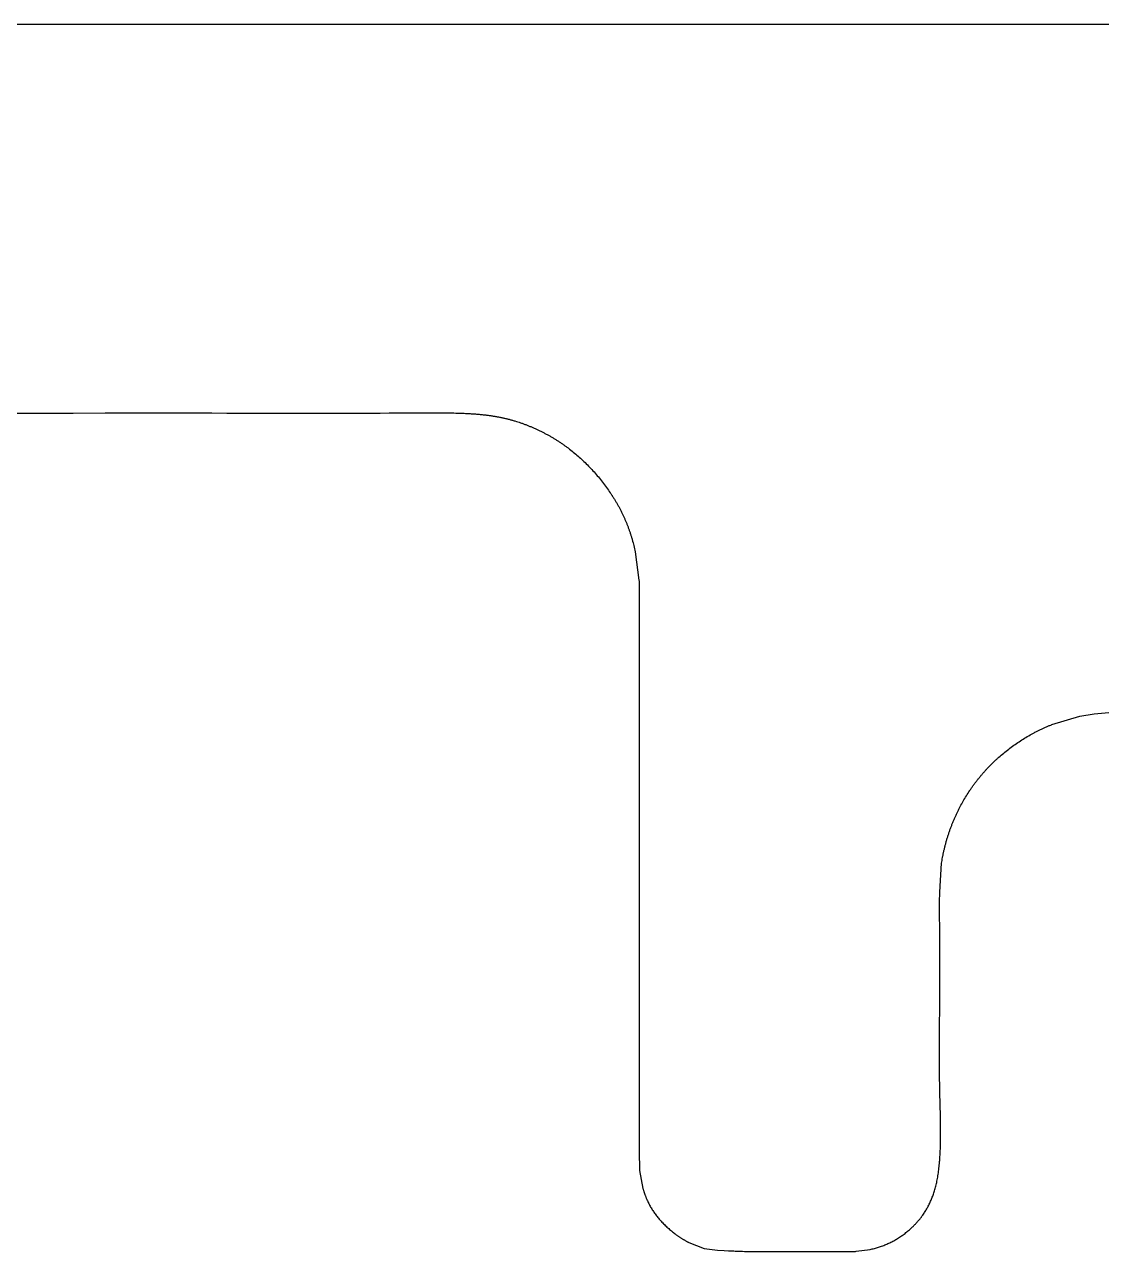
# Model space of a CAD drawing. Header units: millimetres. Extents: x -9 to 276, y -90 to 14.
# Drawn here: x 3.12 to 9.22, y -90.19 to -83.25 of the extents above; entities that cross this region are included whole.
import ezdxf

# ---------------------------------------------------------------- set-up
doc = ezdxf.new("R2010")
doc.units = ezdxf.units.MM
doc.layers.add('BLACK', color=7, linetype='CONTINUOUS')

msp = doc.modelspace()

# ---------------------------------------------------------------- linework, layer by layer
at = {"layer": 'BLACK', "linetype": 'Continuous'}
for p, q in [((10.03895, -83.25205), (-0.51105, -83.25205)), ((3.031533, -85.450097), (3.215276, -85.450079)), ((3.215276, -85.450079), (3.399195, -85.45)), ((3.399195, -85.45), (3.580333, -85.449859)), ((3.580333, -85.449859), (3.752685, -85.449725)), ((3.752685, -85.449725), (3.838799, -85.449678)), ((3.838799, -85.449678), (3.924839, -85.449658)), ((3.924839, -85.449658), (4.010781, -85.449671)), ((4.010781, -85.449671), (4.0966, -85.449727)), ((4.0966, -85.449727), (4.182272, -85.449834)), ((4.182272, -85.449834), (4.267771, -85.45)), ((4.267771, -85.45), (4.360062, -85.450248)), ((4.360062, -85.450248), (4.449482, -85.450527)), ((4.449482, -85.450527), (4.534383, -85.450792)), ((4.534383, -85.450792), (4.619374, -85.451025)), ((4.619374, -85.451025), (4.661933, -85.451121)), ((4.661933, -85.451121), (4.704549, -85.451196)), ((4.704549, -85.451196), (4.747233, -85.451248)), ((4.747233, -85.451248), (4.789997, -85.451272)), ((4.789997, -85.451272), (4.832852, -85.451265)), ((4.832852, -85.451265), (4.875809, -85.451222)), ((4.875809, -85.451222), (4.918881, -85.45114)), ((4.918881, -85.45114), (4.962078, -85.451014)), ((4.962078, -85.451014), (5.005412, -85.450841)), ((5.005412, -85.450841), (5.048894, -85.450617)), ((5.048894, -85.450617), (5.092535, -85.450338)), ((5.092535, -85.450338), (5.136348, -85.45)), ((5.136348, -85.45), (5.186474, -85.449548)), ((5.186474, -85.449548), (5.206101, -85.449362)), ((5.206101, -85.449362), (5.253059, -85.448923)), ((5.253059, -85.448923), (5.299741, -85.448534)), ((5.299741, -85.448534), (5.322917, -85.448374)), ((5.322917, -85.448374), (5.345952, -85.448245)), ((5.345952, -85.448245), (5.36882, -85.448152)), ((5.36882, -85.448152), (5.391498, -85.448103)), ((5.391498, -85.448103), (5.41396, -85.448103)), ((5.41396, -85.448103), (5.436183, -85.448158)), ((5.436183, -85.448158), (5.458142, -85.448275)), ((5.458142, -85.448275), (5.479813, -85.44846)), ((5.479813, -85.44846), (5.490533, -85.44858)), ((5.490533, -85.44858), (5.501172, -85.448719)), ((5.501172, -85.448719), (5.511726, -85.448878)), ((5.511726, -85.448878), (5.522193, -85.449058)), ((5.522193, -85.449058), (5.532569, -85.449259)), ((5.532569, -85.449259), (5.542853, -85.449483)), ((5.542853, -85.449483), (5.55304, -85.449729)), ((5.55304, -85.449729), (5.563127, -85.45)), ((5.563127, -85.45), (5.571651, -85.45025)), ((5.571651, -85.45025), (5.580103, -85.45052)), ((5.580103, -85.45052), (5.588007, -85.450792)), ((5.588007, -85.450792), (5.59585, -85.451083)), ((5.59585, -85.451083), (5.603256, -85.451379)), ((5.603256, -85.451379), (5.610608, -85.451693)), ((5.610608, -85.451693), (5.617602, -85.452012)), ((5.617602, -85.452012), (5.62455, -85.45235)), ((5.62455, -85.45235), (5.631196, -85.452694)), ((5.631196, -85.452694), (5.637802, -85.453056)), ((5.637802, -85.453056), (5.64415, -85.453424)), ((5.64415, -85.453424), (5.650462, -85.453811)), ((5.650462, -85.453811), (5.656552, -85.454205)), ((5.656552, -85.454205), (5.662609, -85.454617)), ((5.662609, -85.454617), (5.668472, -85.455036)), ((5.668472, -85.455036), (5.674306, -85.455473)), ((5.674306, -85.455473), (5.679969, -85.455918)), ((5.679969, -85.455918), (5.685605, -85.456381)), ((5.685605, -85.456381), (5.691089, -85.456853)), ((5.691089, -85.456853), (5.696551, -85.457342)), ((5.696551, -85.457342), (5.701875, -85.45784)), ((5.701875, -85.45784), (5.707179, -85.458356)), ((5.707179, -85.458356), (5.712361, -85.45888)), ((5.712361, -85.45888), (5.717524, -85.459423)), ((5.717524, -85.459423), (5.722577, -85.459975)), ((5.722577, -85.459975), (5.727613, -85.460545)), ((5.727613, -85.460545), (5.732549, -85.461125)), ((5.732549, -85.461125), (5.73747, -85.461723)), ((5.73747, -85.461723), (5.742301, -85.46233)), ((5.742301, -85.46233), (5.747119, -85.462956)), ((5.747119, -85.462956), (5.751854, -85.463592)), ((5.751854, -85.463592), (5.756578, -85.464246)), ((5.756578, -85.464246), (5.761226, -85.46491)), ((5.761226, -85.46491), (5.765865, -85.465594)), ((5.765865, -85.465594), (5.770435, -85.466287)), ((5.770435, -85.466287), (5.774996, -85.467)), ((5.774996, -85.467), (5.779495, -85.467723)), ((5.779495, -85.467723), (5.783985, -85.468466)), ((5.783985, -85.468466), (5.78842, -85.46922)), ((5.78842, -85.46922), (5.792847, -85.469992)), ((5.792847, -85.469992), (5.797223, -85.470777)), ((5.797223, -85.470777), (5.801593, -85.47158)), ((5.801593, -85.47158), (5.805917, -85.472396)), ((5.805917, -85.472396), (5.810235, -85.473231)), ((5.810235, -85.473231), (5.814511, -85.474079)), ((5.814511, -85.474079), (5.818783, -85.474946)), ((5.818783, -85.474946), (5.823017, -85.475826)), ((5.823017, -85.475826), (5.827247, -85.476725)), ((5.827247, -85.476725), (5.831444, -85.477639)), ((5.831444, -85.477639), (5.835637, -85.478572)), ((5.835637, -85.478572), (5.839801, -85.479518)), ((5.839801, -85.479518), (5.843962, -85.480486)), ((5.843962, -85.480486), (5.848096, -85.481467)), ((5.848096, -85.481467), (5.852229, -85.482469)), ((5.852229, -85.482469), (5.856338, -85.483485)), ((5.856338, -85.483485), (5.860447, -85.484523)), ((5.860447, -85.484523), (5.864534, -85.485575)), ((5.864534, -85.485575), (5.868623, -85.486649)), ((5.868623, -85.486649), (5.872693, -85.487738)), ((5.872693, -85.487738), (5.876764, -85.488849)), ((5.876764, -85.488849), (5.88082, -85.489976)), ((5.88082, -85.489976), (5.884878, -85.491125)), ((5.884878, -85.491125), (5.888923, -85.492291)), ((5.888923, -85.492291), (5.892971, -85.493478)), ((5.892971, -85.493478), (5.897874, -85.494945)), ((5.897874, -85.494945), (5.905946, -85.497427)), ((5.905946, -85.497427), (5.914038, -85.499998)), ((5.914038, -85.499998), (5.922147, -85.502659)), ((5.922147, -85.502659), (5.930269, -85.505409)), ((5.930269, -85.505409), (5.934335, -85.506817)), ((5.934335, -85.506817), (5.938403, -85.508247)), ((5.938403, -85.508247), (5.942473, -85.509699)), ((5.942473, -85.509699), (5.946544, -85.511173)), ((5.946544, -85.511173), (5.950617, -85.512669)), ((5.950617, -85.512669), (5.95469, -85.514186)), ((5.95469, -85.514186), (5.958765, -85.515725)), ((5.958765, -85.515725), (5.962839, -85.517285)), ((5.962839, -85.517285), (5.966913, -85.518866)), ((5.966913, -85.518866), (5.970987, -85.520469)), ((5.970987, -85.520469), (5.975059, -85.522093)), ((5.975059, -85.522093), (5.979131, -85.523738)), ((5.979131, -85.523738), (5.9832, -85.525404)), ((5.9832, -85.525404), (5.987268, -85.527091)), ((5.987268, -85.527091), (5.991333, -85.528798)), ((5.991333, -85.528798), (5.995396, -85.530527)), ((5.995396, -85.530527), (5.999455, -85.532275)), ((5.999455, -85.532275), (6.003512, -85.534044)), ((6.003512, -85.534044), (6.007563, -85.535833)), ((6.007563, -85.535833), (6.011613, -85.537642)), ((6.011613, -85.537642), (6.015656, -85.539471)), ((6.015656, -85.539471), (6.019696, -85.54132)), ((6.019696, -85.54132), (6.023729, -85.543188)), ((6.023729, -85.543188), (6.027758, -85.545077)), ((6.027758, -85.545077), (6.03178, -85.546984)), ((6.03178, -85.546984), (6.035798, -85.548911)), ((6.035798, -85.548911), (6.039807, -85.550857)), ((6.039807, -85.550857), (6.043811, -85.552822)), ((6.043811, -85.552822), (6.047806, -85.554805)), ((6.047806, -85.554805), (6.051797, -85.556809)), ((6.051797, -85.556809), (6.055776, -85.558829)), ((6.055776, -85.558829), (6.059751, -85.560869)), ((6.059751, -85.560869), (6.063714, -85.562926)), ((6.063714, -85.562926), (6.067672, -85.565002)), ((6.067672, -85.565002), (6.071617, -85.567095)), ((6.071617, -85.567095), (6.075557, -85.569207)), ((6.075557, -85.569207), (6.079483, -85.571335)), ((6.079483, -85.571335), (6.083403, -85.573483)), ((6.083403, -85.573483), (6.08731, -85.575645)), ((6.08731, -85.575645), (6.091209, -85.577827)), ((6.091209, -85.577827), (6.095094, -85.580024)), ((6.095094, -85.580024), (6.098973, -85.58224)), ((6.098973, -85.58224), (6.102835, -85.58447)), ((6.102835, -85.58447), (6.106691, -85.586719)), ((6.106691, -85.586719), (6.11053, -85.588982)), ((6.11053, -85.588982), (6.114362, -85.591263)), ((6.114362, -85.591263), (6.118177, -85.593558)), ((6.118177, -85.593558), (6.121984, -85.595872)), ((6.121984, -85.595872), (6.125774, -85.598198)), ((6.125774, -85.598198), (6.129555, -85.600543)), ((6.129555, -85.600543), (6.133318, -85.6029)), ((6.133318, -85.6029), (6.137073, -85.605276)), ((6.137073, -85.605276), (6.140808, -85.607663)), ((6.140808, -85.607663), (6.144535, -85.610068)), ((6.144535, -85.610068), (6.148243, -85.612485)), ((6.148243, -85.612485), (6.151941, -85.61492)), ((6.151941, -85.61492), (6.155619, -85.617365)), ((6.155619, -85.617365), (6.159288, -85.619828)), ((6.159288, -85.619828), (6.162936, -85.622302)), ((6.162936, -85.622302), (6.166575, -85.624793)), ((6.166575, -85.624793), (6.170192, -85.627295)), ((6.170192, -85.627295), (6.1738, -85.629813)), ((6.1738, -85.629813), (6.177386, -85.632341)), ((6.177386, -85.632341), (6.180962, -85.634887)), ((6.180962, -85.634887), (6.184515, -85.637441)), ((6.184515, -85.637441), (6.188058, -85.640012)), ((6.188058, -85.640012), (6.191579, -85.642592)), ((6.191579, -85.642592), (6.195089, -85.645189)), ((6.195089, -85.645189), (6.198576, -85.647794)), ((6.198576, -85.647794), (6.202052, -85.650415)), ((6.202052, -85.650415), (6.20763, -85.654676)), ((6.20763, -85.654676), (6.214468, -85.659989)), ((6.214468, -85.659989), (6.221288, -85.66539)), ((6.221288, -85.66539), (6.22809, -85.670878)), ((6.22809, -85.670878), (6.234873, -85.676454)), ((6.234873, -85.676454), (6.241635, -85.682115)), ((6.241635, -85.682115), (6.248374, -85.687862)), ((6.248374, -85.687862), (6.25509, -85.693693)), ((6.25509, -85.693693), (6.26178, -85.699608)), ((6.26178, -85.699608), (6.268444, -85.705606)), ((6.268444, -85.705606), (6.275079, -85.711686)), ((6.275079, -85.711686), (6.281684, -85.717848)), ((6.281684, -85.717848), (6.288259, -85.724088)), ((6.288259, -85.724088), (6.2948, -85.730408)), ((6.2948, -85.730408), (6.301306, -85.736805)), ((6.301306, -85.736805), (6.307776, -85.743279)), ((6.307776, -85.743279), (6.314208, -85.749827)), ((6.314208, -85.749827), (6.3206, -85.756448)), ((6.3206, -85.756448), (6.32695, -85.763142)), ((6.32695, -85.763142), (6.333257, -85.769906)), ((6.333257, -85.769906), (6.339519, -85.776738)), ((6.339519, -85.776738), (6.345735, -85.783638)), ((6.345735, -85.783638), (6.351901, -85.790603)), ((6.351901, -85.790603), (6.358017, -85.797631)), ((6.358017, -85.797631), (6.36408, -85.80472)), ((6.36408, -85.80472), (6.370089, -85.811869)), ((6.370089, -85.811869), (6.376042, -85.819075)), ((6.376042, -85.819075), (6.381937, -85.826336)), ((6.381937, -85.826336), (6.387772, -85.83365)), ((6.387772, -85.83365), (6.393545, -85.841014)), ((6.393545, -85.841014), (6.399254, -85.848427)), ((6.399254, -85.848427), (6.404898, -85.855886)), ((6.404898, -85.855886), (6.410475, -85.863388)), ((6.410475, -85.863388), (6.415982, -85.87093)), ((6.415982, -85.87093), (6.421419, -85.878511)), ((6.421419, -85.878511), (6.426782, -85.886128)), ((6.426782, -85.886128), (6.432071, -85.893777)), ((6.432071, -85.893777), (6.437284, -85.901456)), ((6.437284, -85.901456), (6.439862, -85.905307)), ((6.439862, -85.905307), (6.442419, -85.909163)), ((6.442419, -85.909163), (6.444957, -85.913026)), ((6.444957, -85.913026), (6.447474, -85.916894)), ((6.447474, -85.916894), (6.448229, -85.918061)), ((6.448229, -85.918061), (6.45072, -85.921937)), ((6.45072, -85.921937), (6.453191, -85.925817)), ((6.453191, -85.925817), (6.455626, -85.929679)), ((6.455626, -85.929679), (6.45804, -85.933546)), ((6.45804, -85.933546), (6.46042, -85.937396)), ((6.46042, -85.937396), (6.462779, -85.941251)), ((6.462779, -85.941251), (6.465105, -85.94509)), ((6.465105, -85.94509), (6.467412, -85.948935)), ((6.467412, -85.948935), (6.469686, -85.952766)), ((6.469686, -85.952766), (6.47194, -85.956602)), ((6.47194, -85.956602), (6.474163, -85.960425)), ((6.474163, -85.960425), (6.476367, -85.964254)), ((6.476367, -85.964254), (6.478541, -85.968071)), ((6.478541, -85.968071), (6.480695, -85.971895)), ((6.480695, -85.971895), (6.48282, -85.975708)), ((6.48282, -85.975708), (6.484926, -85.979527)), ((6.484926, -85.979527), (6.487003, -85.983337)), ((6.487003, -85.983337), (6.489062, -85.987154)), ((6.489062, -85.987154), (6.491093, -85.990963)), ((6.491093, -85.990963), (6.493105, -85.994778)), ((6.493105, -85.994778), (6.495091, -85.998587)), ((6.495091, -85.998587), (6.497058, -86.002402)), ((6.497058, -86.002402), (6.499, -86.006212)), ((6.499, -86.006212), (6.500922, -86.010029)), ((6.500922, -86.010029), (6.50282, -86.013841)), ((6.50282, -86.013841), (6.504699, -86.017662)), ((6.504699, -86.017662), (6.506554, -86.021478)), ((6.506554, -86.021478), (6.508391, -86.025302)), ((6.508391, -86.025302), (6.510204, -86.029123)), ((6.510204, -86.029123), (6.511999, -86.032953)), ((6.511999, -86.032953), (6.513771, -86.03678)), ((6.513771, -86.03678), (6.515524, -86.040617)), ((6.515524, -86.040617), (6.517255, -86.044452)), ((6.517255, -86.044452), (6.518969, -86.048297)), ((6.518969, -86.048297), (6.52066, -86.052141)), ((6.52066, -86.052141), (6.522334, -86.055995)), ((6.522334, -86.055995), (6.523986, -86.05985)), ((6.523986, -86.05985), (6.52562, -86.063714)), ((6.52562, -86.063714), (6.527233, -86.06758)), ((6.527233, -86.06758), (6.528829, -86.071456)), ((6.528829, -86.071456), (6.530405, -86.075335)), ((6.530405, -86.075335), (6.531962, -86.079224)), ((6.531962, -86.079224), (6.5335, -86.083117)), ((6.5335, -86.083117), (6.535021, -86.08702)), ((6.535021, -86.08702), (6.536521, -86.090928)), ((6.536521, -86.090928), (6.538005, -86.094847)), ((6.538005, -86.094847), (6.539469, -86.098771)), ((6.539469, -86.098771), (6.540916, -86.102706)), ((6.540916, -86.102706), (6.542344, -86.106648)), ((6.542344, -86.106648), (6.543754, -86.110602)), ((6.543754, -86.110602), (6.545147, -86.114563)), ((6.545147, -86.114563), (6.546521, -86.118535)), ((6.546521, -86.118535), (6.547878, -86.122516)), ((6.547878, -86.122516), (6.549218, -86.126509)), ((6.549218, -86.126509), (6.55054, -86.130511)), ((6.55054, -86.130511), (6.551844, -86.134525)), ((6.551844, -86.134525), (6.553131, -86.13855)), ((6.553131, -86.13855), (6.554401, -86.142587)), ((6.554401, -86.142587), (6.555654, -86.146636)), ((6.555654, -86.146636), (6.556889, -86.150697)), ((6.556889, -86.150697), (6.558107, -86.154771)), ((6.558107, -86.154771), (6.559309, -86.158857)), ((6.559309, -86.158857), (6.560493, -86.162957)), ((6.560493, -86.162957), (6.56166, -86.167071)), ((6.56166, -86.167071), (6.562811, -86.171198)), ((6.562811, -86.171198), (6.563945, -86.175339)), ((6.563945, -86.175339), (6.566162, -86.183666)), ((6.566162, -86.183666), (6.568312, -86.192054)), ((6.568312, -86.192054), (6.570396, -86.200505)), ((6.570396, -86.200505), (6.572414, -86.209021)), ((6.572414, -86.209021), (6.574365, -86.217607)), ((6.574365, -86.217607), (6.576251, -86.226264)), ((6.576251, -86.226264), (6.57807, -86.234995)), ((6.57807, -86.234995), (6.578202, -86.235642)), ((6.578202, -86.235642), (6.599957, -86.39543)), ((6.599957, -86.39543), (6.600164, -86.39884)), ((6.600164, -86.39884), (6.600343, -86.402126)), ((6.600343, -86.402126), (6.600488, -86.405167)), ((6.600488, -86.405167), (6.600611, -86.408173)), ((6.600611, -86.408173), (6.600799, -86.414228)), ((6.600799, -86.414228), (6.600928, -86.420939)), ((6.600928, -86.420939), (6.601008, -86.429297)), ((6.601008, -86.429297), (6.601051, -86.441649)), ((6.601051, -86.441649), (6.601062, -86.449471)), ((6.601062, -86.449471), (6.601074, -86.4578)), ((6.601074, -86.4578), (6.601173, -86.497444)), ((6.601173, -86.497444), (6.601261, -86.526436)), ((6.601261, -86.526436), (6.601447, -86.59089)), ((6.601447, -86.59089), (6.601541, -86.64467)), ((6.601558, -86.695756), (6.601512, -86.751447)), ((6.601541, -86.64467), (6.601558, -86.695756)), ((6.601493, -86.766928), (6.601446, -86.808034)), ((6.601512, -86.751447), (6.601493, -86.766928)), ((6.601446, -86.808034), (6.601414, -86.88116)), ((6.601414, -86.88116), (6.601435, -86.989779)), ((6.601435, -86.989779), (6.601446, -87.025178)), ((6.601446, -87.025178), (6.601468, -87.216447)), ((8.936669, -87.212622), (9.09421, -87.165321)), ((9.09421, -87.165321), (9.175247, -87.151665)), ((9.175247, -87.151665), (9.257793, -87.144671)), ((6.601468, -87.216447), (6.601454, -87.385359)), ((8.836375, -87.258706), (8.84037, -87.256607)), ((8.84037, -87.256607), (8.844371, -87.254528)), ((8.844371, -87.254528), (8.848377, -87.252468)), ((8.848377, -87.252468), (8.852388, -87.250428)), ((8.852388, -87.250428), (8.856404, -87.248408)), ((8.856404, -87.248408), (8.860425, -87.246408)), ((8.860425, -87.246408), (8.86445, -87.244429)), ((8.86445, -87.244429), (8.868478, -87.24247)), ((8.868478, -87.24247), (8.87251, -87.240531)), ((8.87251, -87.240531), (8.876546, -87.238613)), ((8.876546, -87.238613), (8.880584, -87.236716)), ((8.880584, -87.236716), (8.884626, -87.234839)), ((8.884626, -87.234839), (8.888668, -87.232984)), ((8.888668, -87.232984), (8.892715, -87.23115)), ((8.892715, -87.23115), (8.896761, -87.229337)), ((8.896761, -87.229337), (8.90081, -87.227544)), ((8.90081, -87.227544), (8.904859, -87.225774)), ((8.904859, -87.225774), (8.908911, -87.224025)), ((8.908911, -87.224025), (8.912961, -87.222297)), ((8.912961, -87.222297), (8.917013, -87.220591)), ((8.917013, -87.220591), (8.921063, -87.218907)), ((8.921063, -87.218907), (8.925115, -87.217245)), ((8.925115, -87.217245), (8.929164, -87.215605)), ((8.929164, -87.215605), (8.933214, -87.213986)), ((8.933214, -87.213986), (8.936669, -87.212622)), ((8.720597, -87.330024), (8.727998, -87.324811)), ((8.727998, -87.324811), (8.735452, -87.319657)), ((8.735452, -87.319657), (8.742959, -87.314565)), ((8.742959, -87.314565), (8.750517, -87.309535)), ((8.750517, -87.309535), (8.758122, -87.304568)), ((8.758122, -87.304568), (8.765774, -87.299667)), ((8.765774, -87.299667), (8.77347, -87.294833)), ((8.77347, -87.294833), (8.781209, -87.290066)), ((8.781209, -87.290066), (8.788988, -87.285368)), ((8.788988, -87.285368), (8.796804, -87.280741)), ((8.796804, -87.280741), (8.804656, -87.276185)), ((8.804656, -87.276185), (8.812542, -87.271703)), ((8.812542, -87.271703), (8.820458, -87.267295)), ((8.820458, -87.267295), (8.824428, -87.265119)), ((8.824428, -87.265119), (8.828403, -87.262962)), ((8.828403, -87.262962), (8.832386, -87.260824)), ((8.832386, -87.260824), (8.836375, -87.258706)), ((6.601454, -87.385359), (6.601446, -87.459466)), ((8.636622, -87.396715), (8.643247, -87.390897)), ((8.643247, -87.390897), (8.649943, -87.385121)), ((8.649943, -87.385121), (8.656712, -87.37939)), ((8.656712, -87.37939), (8.663549, -87.373704)), ((8.663549, -87.373704), (8.670456, -87.368065)), ((8.670456, -87.368065), (8.67743, -87.362475)), ((8.67743, -87.362475), (8.684469, -87.356934)), ((8.684469, -87.356934), (8.691572, -87.351444)), ((8.691572, -87.351444), (8.698739, -87.346006)), ((8.698739, -87.346006), (8.705966, -87.340623)), ((8.705966, -87.340623), (8.713253, -87.335295)), ((8.713253, -87.335295), (8.720597, -87.330024)), ((6.601446, -87.459466), (6.601435, -87.873081)), ((8.565797, -87.466205), (8.568823, -87.462936)), ((8.568823, -87.462936), (8.571864, -87.459681)), ((8.571864, -87.459681), (8.574918, -87.456441)), ((8.574918, -87.456441), (8.577986, -87.453215)), ((8.577986, -87.453215), (8.581066, -87.450005)), ((8.581066, -87.450005), (8.584161, -87.446809)), ((8.584161, -87.446809), (8.587268, -87.44363)), ((8.587268, -87.44363), (8.590389, -87.440464)), ((8.590389, -87.440464), (8.593522, -87.437315)), ((8.593522, -87.437315), (8.596669, -87.43418)), ((8.596669, -87.43418), (8.599827, -87.431063)), ((8.599827, -87.431063), (8.602999, -87.427959)), ((8.602999, -87.427959), (8.606182, -87.424873)), ((8.606182, -87.424873), (8.60938, -87.421801)), ((8.60938, -87.421801), (8.612587, -87.418747)), ((8.612587, -87.418747), (8.615809, -87.415707)), ((8.615809, -87.415707), (8.619041, -87.412685)), ((8.619041, -87.412685), (8.622287, -87.409677)), ((8.622287, -87.409677), (8.625542, -87.406688)), ((8.625542, -87.406688), (8.628811, -87.403713)), ((8.628811, -87.403713), (8.63209, -87.400757)), ((8.63209, -87.400757), (8.635382, -87.397816)), ((8.635382, -87.397816), (8.636622, -87.396715)), ((8.505597, -87.538043), (8.508311, -87.534493)), ((8.508311, -87.534493), (8.51104, -87.530956)), ((8.51104, -87.530956), (8.513786, -87.52743)), ((8.513786, -87.52743), (8.516547, -87.523918)), ((8.516547, -87.523918), (8.519324, -87.520417)), ((8.519324, -87.520417), (8.522116, -87.516929)), ((8.522116, -87.516929), (8.524924, -87.513454)), ((8.524924, -87.513454), (8.527747, -87.509992)), ((8.527747, -87.509992), (8.530586, -87.506542)), ((8.530586, -87.506542), (8.533439, -87.503106)), ((8.533439, -87.503106), (8.536308, -87.499682)), ((8.536308, -87.499682), (8.539191, -87.496273)), ((8.539191, -87.496273), (8.54209, -87.492876)), ((8.54209, -87.492876), (8.545002, -87.489494)), ((8.545002, -87.489494), (8.547931, -87.486125)), ((8.547931, -87.486125), (8.550872, -87.48277)), ((8.550872, -87.48277), (8.553829, -87.479428)), ((8.553829, -87.479428), (8.556799, -87.476102)), ((8.556799, -87.476102), (8.559785, -87.472788)), ((8.559785, -87.472788), (8.562783, -87.46949)), ((8.562783, -87.46949), (8.565797, -87.466205)), ((8.457198, -87.607597), (8.462, -87.600101)), ((8.462, -87.600101), (8.466873, -87.592643)), ((8.466873, -87.592643), (8.471816, -87.585225)), ((8.471816, -87.585225), (8.474313, -87.581531)), ((8.474313, -87.581531), (8.476828, -87.577847)), ((8.476828, -87.577847), (8.47936, -87.574173)), ((8.47936, -87.574173), (8.481908, -87.57051)), ((8.481908, -87.57051), (8.484474, -87.566858)), ((8.484474, -87.566858), (8.487057, -87.563217)), ((8.487057, -87.563217), (8.489656, -87.559587)), ((8.489656, -87.559587), (8.492272, -87.555967)), ((8.492272, -87.555967), (8.494904, -87.55236)), ((8.494904, -87.55236), (8.497553, -87.548763)), ((8.497553, -87.548763), (8.500218, -87.545178)), ((8.500218, -87.545178), (8.502899, -87.541605)), ((8.502899, -87.541605), (8.505597, -87.538043)), ((8.417253, -87.676591), (8.421393, -87.668803)), ((8.421393, -87.668803), (8.425609, -87.661043)), ((8.425609, -87.661043), (8.4299, -87.653312)), ((8.4299, -87.653312), (8.434266, -87.645611)), ((8.434266, -87.645611), (8.438706, -87.637941)), ((8.438706, -87.637941), (8.44322, -87.630304)), ((8.44322, -87.630304), (8.447807, -87.6227)), ((8.447807, -87.6227), (8.452466, -87.61513)), ((8.452466, -87.61513), (8.457198, -87.607597)), ((8.384528, -87.745078), (8.386335, -87.740923)), ((8.386335, -87.740923), (8.388156, -87.736788)), ((8.388156, -87.736788), (8.389996, -87.732658)), ((8.389996, -87.732658), (8.391849, -87.728548)), ((8.391849, -87.728548), (8.393722, -87.724444)), ((8.393722, -87.724444), (8.395606, -87.720362)), ((8.395606, -87.720362), (8.39751, -87.716286)), ((8.39751, -87.716286), (8.399426, -87.712232)), ((8.399426, -87.712232), (8.401361, -87.708184)), ((8.401361, -87.708184), (8.403308, -87.70416)), ((8.403308, -87.70416), (8.405273, -87.700142)), ((8.405273, -87.700142), (8.407249, -87.696148)), ((8.407249, -87.696148), (8.409244, -87.692161)), ((8.409244, -87.692161), (8.411249, -87.688198)), ((8.411249, -87.688198), (8.413273, -87.684243)), ((8.413273, -87.684243), (8.417253, -87.676591)), ((8.358004, -87.812912), (8.359526, -87.808606)), ((8.359526, -87.808606), (8.361064, -87.804313)), ((8.361064, -87.804313), (8.362624, -87.800021)), ((8.362624, -87.800021), (8.3642, -87.795743)), ((8.3642, -87.795743), (8.365797, -87.791466)), ((8.365797, -87.791466), (8.36741, -87.787203)), ((8.36741, -87.787203), (8.369044, -87.782943)), ((8.369044, -87.782943), (8.370693, -87.778698)), ((8.370693, -87.778698), (8.372363, -87.774455)), ((8.372363, -87.774455), (8.374048, -87.77023)), ((8.374048, -87.77023), (8.375753, -87.766007)), ((8.375753, -87.766007), (8.377472, -87.761802)), ((8.377472, -87.761802), (8.379212, -87.7576)), ((8.379212, -87.7576), (8.380966, -87.753417)), ((8.380966, -87.753417), (8.38274, -87.749238)), ((8.38274, -87.749238), (8.384528, -87.745078)), ((6.601435, -87.873081), (6.601439, -88.03117)), ((8.336357, -87.88229), (8.337557, -87.877941)), ((8.337557, -87.877941), (8.338777, -87.873594)), ((8.338777, -87.873594), (8.340019, -87.869244)), ((8.340019, -87.869244), (8.341281, -87.864897)), ((8.341281, -87.864897), (8.342564, -87.860548)), ((8.342564, -87.860548), (8.343867, -87.856204)), ((8.343867, -87.856204), (8.345192, -87.851858)), ((8.345192, -87.851858), (8.346535, -87.847517)), ((8.346535, -87.847517), (8.3479, -87.843176)), ((8.3479, -87.843176), (8.349284, -87.838841)), ((8.349284, -87.838841), (8.350689, -87.834506)), ((8.350689, -87.834506), (8.352112, -87.830179)), ((8.352112, -87.830179), (8.353557, -87.825852)), ((8.353557, -87.825852), (8.355019, -87.821535)), ((8.355019, -87.821535), (8.356503, -87.817218)), ((8.356503, -87.817218), (8.358004, -87.812912)), ((8.319257, -87.955612), (8.320088, -87.951352)), ((8.320088, -87.951352), (8.32094, -87.947083)), ((8.32094, -87.947083), (8.321815, -87.942805)), ((8.321815, -87.942805), (8.322712, -87.93852)), ((8.322712, -87.93852), (8.323631, -87.934226)), ((8.323631, -87.934226), (8.324572, -87.929925)), ((8.324572, -87.929925), (8.325535, -87.925618)), ((8.325535, -87.925618), (8.32652, -87.921304)), ((8.32652, -87.921304), (8.327527, -87.916986)), ((8.327527, -87.916986), (8.328555, -87.912661)), ((8.328555, -87.912661), (8.329605, -87.908332)), ((8.329605, -87.908332), (8.330677, -87.903999)), ((8.330677, -87.903999), (8.33177, -87.899663)), ((8.33177, -87.899663), (8.332885, -87.895322)), ((8.332885, -87.895322), (8.334021, -87.89098)), ((8.334021, -87.89098), (8.335179, -87.886635)), ((8.335179, -87.886635), (8.336357, -87.88229)), ((8.301443, -88.161357), (8.312177, -87.997595)), ((8.312177, -87.997595), (8.313415, -87.9893)), ((8.313415, -87.9893), (8.314741, -87.98095)), ((8.314741, -87.98095), (8.316157, -87.972549)), ((8.316157, -87.972549), (8.317663, -87.964102)), ((8.317663, -87.964102), (8.319257, -87.955612)), ((6.601439, -88.03117), (6.601445, -88.328043)), ((8.30095, -88.229435), (8.300979, -88.217582)), ((8.300979, -88.217582), (8.301027, -88.205909)), ((8.301027, -88.205909), (8.301095, -88.194433)), ((8.301095, -88.194433), (8.301187, -88.183171)), ((8.301187, -88.183171), (8.301302, -88.17214)), ((8.301302, -88.17214), (8.301443, -88.161357)), ((8.300943, -88.253613), (8.30095, -88.229435)), ((8.300991, -88.278305), (8.300943, -88.253613)), ((8.30108, -88.303375), (8.300991, -88.278305)), ((6.601445, -88.328043), (6.601443, -88.472819)), ((8.301328, -88.354102), (8.30108, -88.303375)), ((8.301443, -88.376377), (8.301328, -88.354102)), ((8.301443, -88.810665), (8.301443, -88.376377)), ((6.601443, -88.472819), (6.601445, -88.762331)), ((6.601445, -88.762331), (6.601451, -88.861882)), ((8.300928, -88.885363), (8.301197, -88.847994)), ((8.301197, -88.847994), (8.301443, -88.810665)), ((6.601451, -88.861882), (6.60146, -89.029785)), ((8.300565, -88.936424), (8.300928, -88.885363)), ((8.300122, -89.019001), (8.300293, -88.981031)), ((8.300293, -88.981031), (8.300565, -88.936424)), ((6.60146, -89.029785), (6.601444, -89.196619)), ((8.300026, -89.084606), (8.300035, -89.053106)), ((8.300035, -89.053106), (8.300122, -89.019001)), ((8.30009, -89.1142), (8.300026, -89.084606)), ((8.300224, -89.142325), (8.30009, -89.1142)), ((6.601444, -89.196619), (6.601436, -89.231192)), ((8.300427, -89.169277), (8.300224, -89.142325)), ((8.300698, -89.195266), (8.300427, -89.169277)), ((8.301037, -89.220451), (8.300698, -89.195266)), ((6.601436, -89.231192), (6.601421, -89.321615)), ((8.301443, -89.244953), (8.301037, -89.220451)), ((8.301903, -89.268451), (8.301443, -89.244953)), ((8.30242, -89.29203), (8.301903, -89.268451)), ((6.601421, -89.321615), (6.601444, -89.413763)), ((8.302973, -89.31566), (8.30242, -89.29203)), ((8.303546, -89.339313), (8.302973, -89.31566)), ((8.304536, -89.380676), (8.303546, -89.339313)), ((8.305171, -89.409375), (8.304536, -89.380676)), ((8.305651, -89.43389), (8.305171, -89.409375)), ((6.601444, -89.413763), (6.601455, -89.430525)), ((6.601455, -89.430525), (6.601477, -89.477668)), ((6.601477, -89.477668), (6.601471, -89.500466)), ((8.306013, -89.455788), (8.305651, -89.43389)), ((8.306274, -89.475819), (8.306013, -89.455788)), ((8.306444, -89.494412), (8.306274, -89.475819)), ((6.601397, -89.542655), (6.601351, -89.562142)), ((6.601444, -89.522335), (6.601397, -89.542655)), ((6.601471, -89.500466), (6.601444, -89.522335)), ((8.306333, -89.558799), (8.306472, -89.543917)), ((8.306531, -89.511843), (8.306444, -89.494412)), ((8.306472, -89.543917), (8.306539, -89.528299)), ((8.306539, -89.528299), (8.306531, -89.511843)), ((6.601351, -89.562142), (6.601329, -89.582658)), ((6.601329, -89.582658), (6.601352, -89.605235)), ((6.601352, -89.605235), (6.601444, -89.630907)), ((8.304642, -89.624493), (8.305107, -89.612355)), ((8.305107, -89.612355), (8.30551, -89.599756)), ((8.30551, -89.599756), (8.30585, -89.586661)), ((8.30585, -89.586661), (8.306125, -89.573026)), ((8.306125, -89.573026), (8.306333, -89.558799)), ((6.601444, -89.630907), (6.601623, -89.661288)), ((6.601623, -89.661288), (6.601883, -89.697356)), ((8.300103, -89.695237), (8.300946, -89.685472)), ((8.300946, -89.685472), (8.301443, -89.679242)), ((8.301443, -89.679242), (8.302195, -89.66901)), ((8.302195, -89.66901), (8.302892, -89.658439)), ((8.302892, -89.658439), (8.303533, -89.64751)), ((8.303533, -89.64751), (8.304117, -89.636203)), ((8.304117, -89.636203), (8.304642, -89.624493)), ((6.601883, -89.697356), (6.601897, -89.699184)), ((6.601897, -89.699184), (6.601898, -89.699344)), ((6.601898, -89.699344), (6.602001, -89.71082)), ((6.602001, -89.71082), (6.602077, -89.715586)), ((6.602077, -89.715586), (6.602188, -89.719923)), ((6.602188, -89.719923), (6.602348, -89.723996)), ((6.602348, -89.723996), (6.60257, -89.727969)), ((6.60257, -89.727969), (6.602869, -89.732008)), ((6.602869, -89.732008), (6.603258, -89.736278)), ((6.603258, -89.736278), (6.622522, -89.837373)), ((8.292686, -89.756993), (8.293906, -89.748787)), ((8.293906, -89.748787), (8.295073, -89.740395)), ((8.295073, -89.740395), (8.296186, -89.731805)), ((8.296186, -89.731805), (8.297247, -89.723007)), ((8.297247, -89.723007), (8.298253, -89.713989)), ((8.298253, -89.713989), (8.299205, -89.704737)), ((8.299205, -89.704737), (8.300103, -89.695237)), ((8.277605, -89.830564), (8.279349, -89.8238)), ((8.279349, -89.8238), (8.28104, -89.81692)), ((8.28104, -89.81692), (8.282679, -89.809918)), ((8.282679, -89.809918), (8.284265, -89.802789)), ((8.284265, -89.802789), (8.285799, -89.795527)), ((8.285799, -89.795527), (8.287281, -89.788127)), ((8.287281, -89.788127), (8.288711, -89.78058)), ((8.288711, -89.78058), (8.290089, -89.772881)), ((8.290089, -89.772881), (8.291414, -89.765021)), ((8.291414, -89.765021), (8.292686, -89.756993)), ((6.622522, -89.837373), (6.62338, -89.840452)), ((6.62338, -89.840452), (6.624254, -89.843513)), ((6.624254, -89.843513), (6.625142, -89.84655)), ((6.625142, -89.84655), (6.626045, -89.849569)), ((6.626045, -89.849569), (6.626962, -89.852566)), ((6.626962, -89.852566), (6.627895, -89.855545)), ((6.627895, -89.855545), (6.628842, -89.858503)), ((6.628842, -89.858503), (6.629805, -89.861443)), ((6.629805, -89.861443), (6.630782, -89.864363)), ((6.630782, -89.864363), (6.631774, -89.867265)), ((6.631774, -89.867265), (6.632781, -89.87015)), ((6.632781, -89.87015), (6.633803, -89.873016)), ((6.633803, -89.873016), (6.63484, -89.875865)), ((6.63484, -89.875865), (6.635892, -89.878697)), ((6.635892, -89.878697), (6.636959, -89.881513)), ((6.636959, -89.881513), (6.638041, -89.884312)), ((6.638041, -89.884312), (6.639138, -89.887095)), ((6.639138, -89.887095), (6.640251, -89.889862)), ((6.640251, -89.889862), (6.641379, -89.892614)), ((6.641379, -89.892614), (6.642522, -89.895351)), ((6.642522, -89.895351), (6.643681, -89.898073)), ((8.254884, -89.898549), (8.257225, -89.892786)), ((8.257225, -89.892786), (8.259509, -89.886949)), ((8.259509, -89.886949), (8.261737, -89.881036)), ((8.261737, -89.881036), (8.26391, -89.875044)), ((8.26391, -89.875044), (8.266028, -89.868968)), ((8.266028, -89.868968), (8.268092, -89.862806)), ((8.268092, -89.862806), (8.270101, -89.856554)), ((8.270101, -89.856554), (8.272057, -89.850208)), ((8.272057, -89.850208), (8.273959, -89.843763)), ((8.273959, -89.843763), (8.275809, -89.837217)), ((8.275809, -89.837217), (8.277605, -89.830564)), ((6.643681, -89.898073), (6.644855, -89.90078)), ((6.644855, -89.90078), (6.646046, -89.903474)), ((6.646046, -89.903474), (6.647251, -89.906153)), ((6.647251, -89.906153), (6.64971, -89.911472)), ((6.64971, -89.911472), (6.652233, -89.91674)), ((6.652233, -89.91674), (6.65482, -89.921958)), ((6.65482, -89.921958), (6.657474, -89.92713)), ((6.657474, -89.92713), (6.660195, -89.932258)), ((6.660195, -89.932258), (6.662984, -89.937345)), ((6.662984, -89.937345), (6.665842, -89.942392)), ((6.665842, -89.942392), (6.668771, -89.947402)), ((6.668771, -89.947402), (6.671773, -89.952378)), ((6.671773, -89.952378), (6.674849, -89.957323)), ((6.674849, -89.957323), (6.678, -89.962238)), ((6.678, -89.962238), (6.681229, -89.967126)), ((8.219001, -89.967973), (8.222144, -89.962935)), ((8.222144, -89.962935), (8.225219, -89.957854)), ((8.225219, -89.957854), (8.228228, -89.952728)), ((8.228228, -89.952728), (8.231171, -89.947556)), ((8.231171, -89.947556), (8.234051, -89.942335)), ((8.234051, -89.942335), (8.236867, -89.937064)), ((8.236867, -89.937064), (8.239621, -89.931739)), ((8.239621, -89.931739), (8.242314, -89.92636)), ((8.242314, -89.92636), (8.244946, -89.920922)), ((8.244946, -89.920922), (8.247518, -89.915425)), ((8.247518, -89.915425), (8.250031, -89.909866)), ((8.250031, -89.909866), (8.252487, -89.904241)), ((8.252487, -89.904241), (8.254884, -89.898549)), ((6.681229, -89.967126), (6.684537, -89.971991)), ((6.684537, -89.971991), (6.687927, -89.976833)), ((6.687927, -89.976833), (6.691401, -89.981657)), ((6.691401, -89.981657), (6.694962, -89.986464)), ((6.694962, -89.986464), (6.698612, -89.991258)), ((6.698612, -89.991258), (6.702354, -89.996041)), ((6.702354, -89.996041), (6.706191, -90.000817)), ((6.706191, -90.000817), (6.710127, -90.005587)), ((6.710127, -90.005587), (6.714165, -90.010356)), ((6.714165, -90.010356), (6.718309, -90.015127)), ((6.718309, -90.015127), (6.720908, -90.01806)), ((6.720908, -90.01806), (6.725231, -90.02284)), ((6.725231, -90.02284), (6.729645, -90.027602)), ((6.729645, -90.027602), (6.734148, -90.032342)), ((6.734148, -90.032342), (6.738738, -90.037057)), ((8.165799, -90.036419), (8.167918, -90.034146)), ((8.167918, -90.034146), (8.17002, -90.031864)), ((8.17002, -90.031864), (8.172103, -90.029572)), ((8.172103, -90.029572), (8.174167, -90.027271)), ((8.174167, -90.027271), (8.176213, -90.024961)), ((8.176213, -90.024961), (8.178241, -90.022641)), ((8.178241, -90.022641), (8.180249, -90.020313)), ((8.180249, -90.020313), (8.182238, -90.017976)), ((8.182238, -90.017976), (8.184208, -90.015631)), ((8.184208, -90.015631), (8.186159, -90.013278)), ((8.186159, -90.013278), (8.18809, -90.010917)), ((8.18809, -90.010917), (8.190002, -90.008548)), ((8.190002, -90.008548), (8.191893, -90.006173)), ((8.191893, -90.006173), (8.193765, -90.00379)), ((8.193765, -90.00379), (8.195616, -90.001402)), ((8.195616, -90.001402), (8.197448, -89.999005)), ((8.197448, -89.999005), (8.19866, -89.997401)), ((8.19866, -89.997401), (8.200457, -89.994996)), ((8.200457, -89.994996), (8.202234, -89.992583)), ((8.202234, -89.992583), (8.203993, -89.990162)), ((8.203993, -89.990162), (8.205732, -89.987732)), ((8.205732, -89.987732), (8.209157, -89.982848)), ((8.209157, -89.982848), (8.212509, -89.977927)), ((8.212509, -89.977927), (8.21579, -89.97297)), ((8.21579, -89.97297), (8.219001, -89.967973)), ((6.738738, -90.037057), (6.743413, -90.041745)), ((6.743413, -90.041745), (6.74817, -90.046403)), ((6.74817, -90.046403), (6.753008, -90.051028)), ((6.753008, -90.051028), (6.757923, -90.055616)), ((6.757923, -90.055616), (6.762913, -90.060165)), ((6.762913, -90.060165), (6.767976, -90.064672)), ((6.767976, -90.064672), (6.773107, -90.069133)), ((6.773107, -90.069133), (6.778305, -90.073545)), ((6.778305, -90.073545), (6.783565, -90.077906)), ((6.783565, -90.077906), (6.788885, -90.082213)), ((6.788885, -90.082213), (6.794261, -90.086461)), ((6.794261, -90.086461), (6.799689, -90.09065)), ((6.799689, -90.09065), (6.805165, -90.094774)), ((6.805165, -90.094774), (6.810686, -90.098833)), ((6.810686, -90.098833), (6.813463, -90.100836)), ((6.813463, -90.100836), (6.816249, -90.102822)), ((6.816249, -90.102822), (6.819044, -90.10479)), ((8.084405, -90.106192), (8.089623, -90.102558)), ((8.089623, -90.102558), (8.094796, -90.098859)), ((8.094796, -90.098859), (8.099922, -90.095095)), ((8.099922, -90.095095), (8.104999, -90.091268)), ((8.104999, -90.091268), (8.110025, -90.087379)), ((8.110025, -90.087379), (8.115, -90.083429)), ((8.115, -90.083429), (8.11992, -90.079421)), ((8.11992, -90.079421), (8.124785, -90.075354)), ((8.124785, -90.075354), (8.129592, -90.071231)), ((8.129592, -90.071231), (8.134341, -90.067054)), ((8.134341, -90.067054), (8.139029, -90.062823)), ((8.139029, -90.062823), (8.143656, -90.058541)), ((8.143656, -90.058541), (8.148218, -90.054209)), ((8.148218, -90.054209), (8.150475, -90.052025)), ((8.150475, -90.052025), (8.152715, -90.049829)), ((8.152715, -90.049829), (8.154939, -90.047622)), ((8.154939, -90.047622), (8.157145, -90.045403)), ((8.157145, -90.045403), (8.159335, -90.043173)), ((8.159335, -90.043173), (8.161507, -90.040932)), ((8.161507, -90.040932), (8.163662, -90.038681)), ((8.163662, -90.038681), (8.165799, -90.036419)), ((6.819044, -90.10479), (6.821848, -90.10674)), ((6.821848, -90.10674), (6.82466, -90.108671)), ((6.82466, -90.108671), (6.827481, -90.110583)), ((6.827481, -90.110583), (6.830307, -90.112476)), ((6.830307, -90.112476), (6.833142, -90.114349)), ((6.833142, -90.114349), (6.835982, -90.116202)), ((6.835982, -90.116202), (6.838829, -90.118036)), ((6.838829, -90.118036), (6.841679, -90.119849)), ((6.841679, -90.119849), (6.844537, -90.121642)), ((6.844537, -90.121642), (6.847396, -90.123412)), ((6.847396, -90.123412), (6.850262, -90.125163)), ((6.850262, -90.125163), (6.853128, -90.126891)), ((6.853128, -90.126891), (6.855999, -90.128599)), ((6.855999, -90.128599), (6.85887, -90.130283)), ((6.85887, -90.130283), (6.861746, -90.131947)), ((6.861746, -90.131947), (6.86462, -90.133586)), ((6.86462, -90.133586), (6.867498, -90.135205)), ((6.867498, -90.135205), (6.870372, -90.136798)), ((6.870372, -90.136798), (6.873251, -90.138372)), ((6.873251, -90.138372), (6.876124, -90.139919)), ((6.876124, -90.139919), (6.879001, -90.141446)), ((6.879001, -90.141446), (6.881486, -90.142746)), ((6.881486, -90.142746), (6.967893, -90.176692)), ((7.943523, -90.173361), (7.949411, -90.171601)), ((7.949411, -90.171601), (7.955286, -90.169762)), ((7.955286, -90.169762), (7.961148, -90.167843)), ((7.961148, -90.167843), (7.966996, -90.165845)), ((7.966996, -90.165845), (7.972829, -90.163768)), ((7.972829, -90.163768), (7.978645, -90.161612)), ((7.978645, -90.161612), (7.984443, -90.159377)), ((7.984443, -90.159377), (7.990224, -90.157064)), ((7.990224, -90.157064), (7.995984, -90.154673)), ((7.995984, -90.154673), (8.001723, -90.152204)), ((8.001723, -90.152204), (8.007441, -90.149658)), ((8.007441, -90.149658), (8.013135, -90.147035)), ((8.013135, -90.147035), (8.018804, -90.144335)), ((8.018804, -90.144335), (8.024448, -90.14156)), ((8.024448, -90.14156), (8.030064, -90.138709)), ((8.030064, -90.138709), (8.035651, -90.135783)), ((8.035651, -90.135783), (8.041208, -90.132782)), ((8.041208, -90.132782), (8.046734, -90.129708)), ((8.046734, -90.129708), (8.052227, -90.126561)), ((8.052227, -90.126561), (8.057685, -90.123342)), ((8.057685, -90.123342), (8.063107, -90.120051)), ((8.063107, -90.120051), (8.068492, -90.11669)), ((8.068492, -90.11669), (8.073837, -90.113259)), ((8.073837, -90.113259), (8.079142, -90.10976)), ((8.079142, -90.10976), (8.084405, -90.106192)), ((6.967893, -90.176692), (7.043718, -90.18608)), ((7.043718, -90.18608), (7.081137, -90.188087)), ((7.081137, -90.188087), (7.106845, -90.189444)), ((7.106845, -90.189444), (7.116767, -90.189967)), ((7.116767, -90.189967), (7.117427, -90.190002)), ((7.117427, -90.190002), (7.135656, -90.190946)), ((7.135656, -90.190946), (7.145002, -90.1914)), ((7.145002, -90.1914), (7.154622, -90.191829)), ((7.154622, -90.191829), (7.164604, -90.192228)), ((7.164604, -90.192228), (7.175037, -90.192588)), ((7.175037, -90.192588), (7.18601, -90.192901)), ((7.18601, -90.192901), (7.197612, -90.193159)), ((7.197612, -90.193159), (7.210255, -90.193362)), ((7.210255, -90.193362), (7.224933, -90.193518)), ((7.224933, -90.193518), (7.242629, -90.193627)), ((7.242629, -90.193627), (7.265243, -90.19369)), ((7.265243, -90.19369), (7.297644, -90.193706)), ((7.297644, -90.193706), (7.314777, -90.193701)), ((7.314777, -90.193701), (7.327628, -90.193698)), ((7.327628, -90.193698), (7.448028, -90.193712)), ((7.448028, -90.193712), (7.513063, -90.193726)), ((7.513063, -90.193726), (7.56661, -90.19372)), ((7.56661, -90.19372), (7.621635, -90.193726)), ((7.621635, -90.193726), (7.640446, -90.193746)), ((7.640446, -90.193746), (7.680743, -90.193777)), ((7.680743, -90.193777), (7.704048, -90.193767)), ((7.704048, -90.193767), (7.730207, -90.193726)), ((7.730207, -90.193726), (7.765856, -90.19363)), ((7.765856, -90.19363), (7.796844, -90.193548)), ((7.796844, -90.193548), (7.800579, -90.193542)), ((7.800579, -90.193542), (7.809436, -90.193519)), ((7.809436, -90.193519), (7.813055, -90.193495)), ((7.813055, -90.193495), (7.816303, -90.193455)), ((7.816303, -90.193455), (7.819307, -90.193393)), ((7.819307, -90.193393), (7.822193, -90.193302)), ((7.822193, -90.193302), (7.825087, -90.193178)), ((7.825087, -90.193178), (7.828116, -90.193014)), ((7.828116, -90.193014), (7.907984, -90.182243)), ((7.907984, -90.182243), (7.913928, -90.180962)), ((7.913928, -90.180962), (7.919865, -90.179602)), ((7.919865, -90.179602), (7.925794, -90.178161)), ((7.925794, -90.178161), (7.931714, -90.176641)), ((7.931714, -90.176641), (7.937624, -90.175041)), ((7.937624, -90.175041), (7.943523, -90.173361))]:
    msp.add_line(p, q, dxfattribs=at)

doc.saveas('drawing.dxf')
